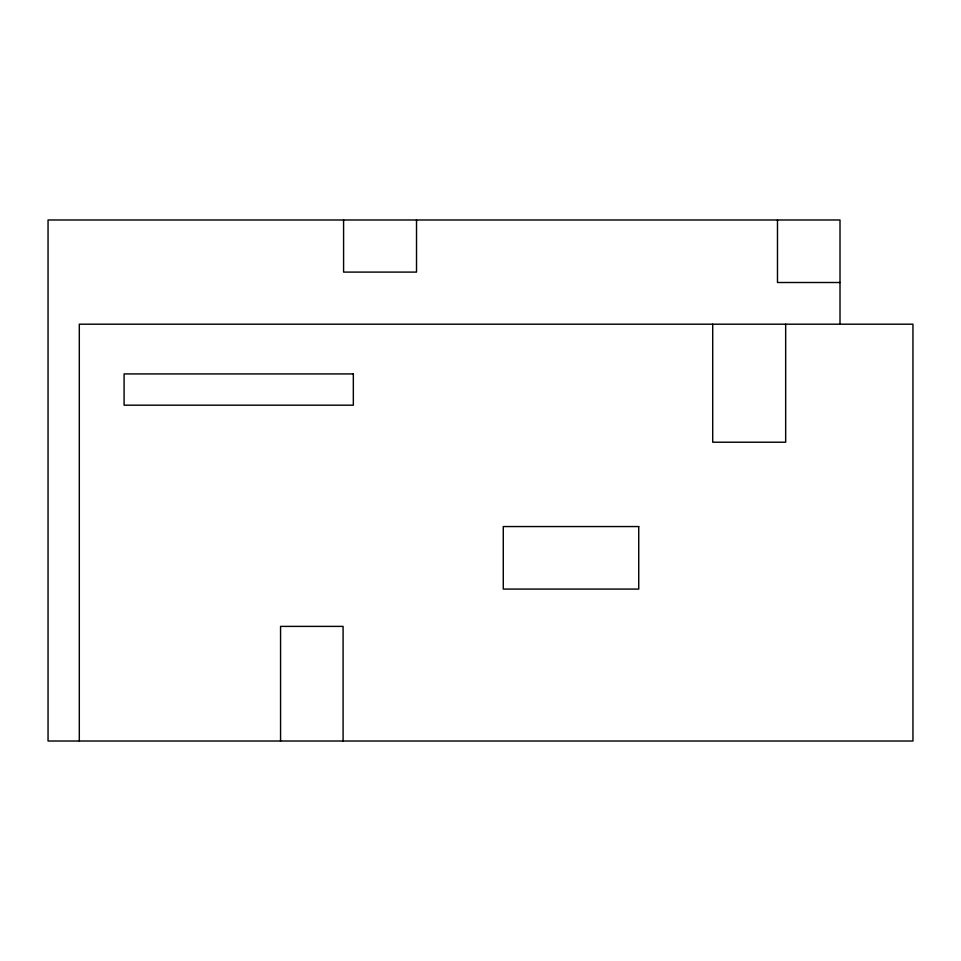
<?xml version="1.0" encoding="UTF-8"?>
<svg xmlns="http://www.w3.org/2000/svg" width="961" height="961" viewBox="0 0 961 961"><rect width="100%" height="100%" fill="white"/><g stroke="black" fill="none" stroke-linecap="round" stroke-linejoin="round"><path stroke-width="1.44" d="M840.01 282.51L777.485 282.51L777.485 219.985M840.01 324.193L840.01 219.985L48.05 219.985L48.05 741.015L912.95 741.015L912.95 324.193L79.307 324.193L79.307 741.015M785.666 324.193L785.666 442.216L712.714 442.216L712.714 324.193M416.521 219.985L416.521 272.095L343.582 272.095L343.582 219.985M343.089 741.015L343.089 626.392L280.564 626.392L280.564 741.015M353.336 373.925L124.089 373.925L124.089 405.182L353.336 405.182L353.336 373.925M638.741 526.556L503.276 526.556L503.276 589.081L638.741 589.081L638.741 526.556"/></g></svg>
